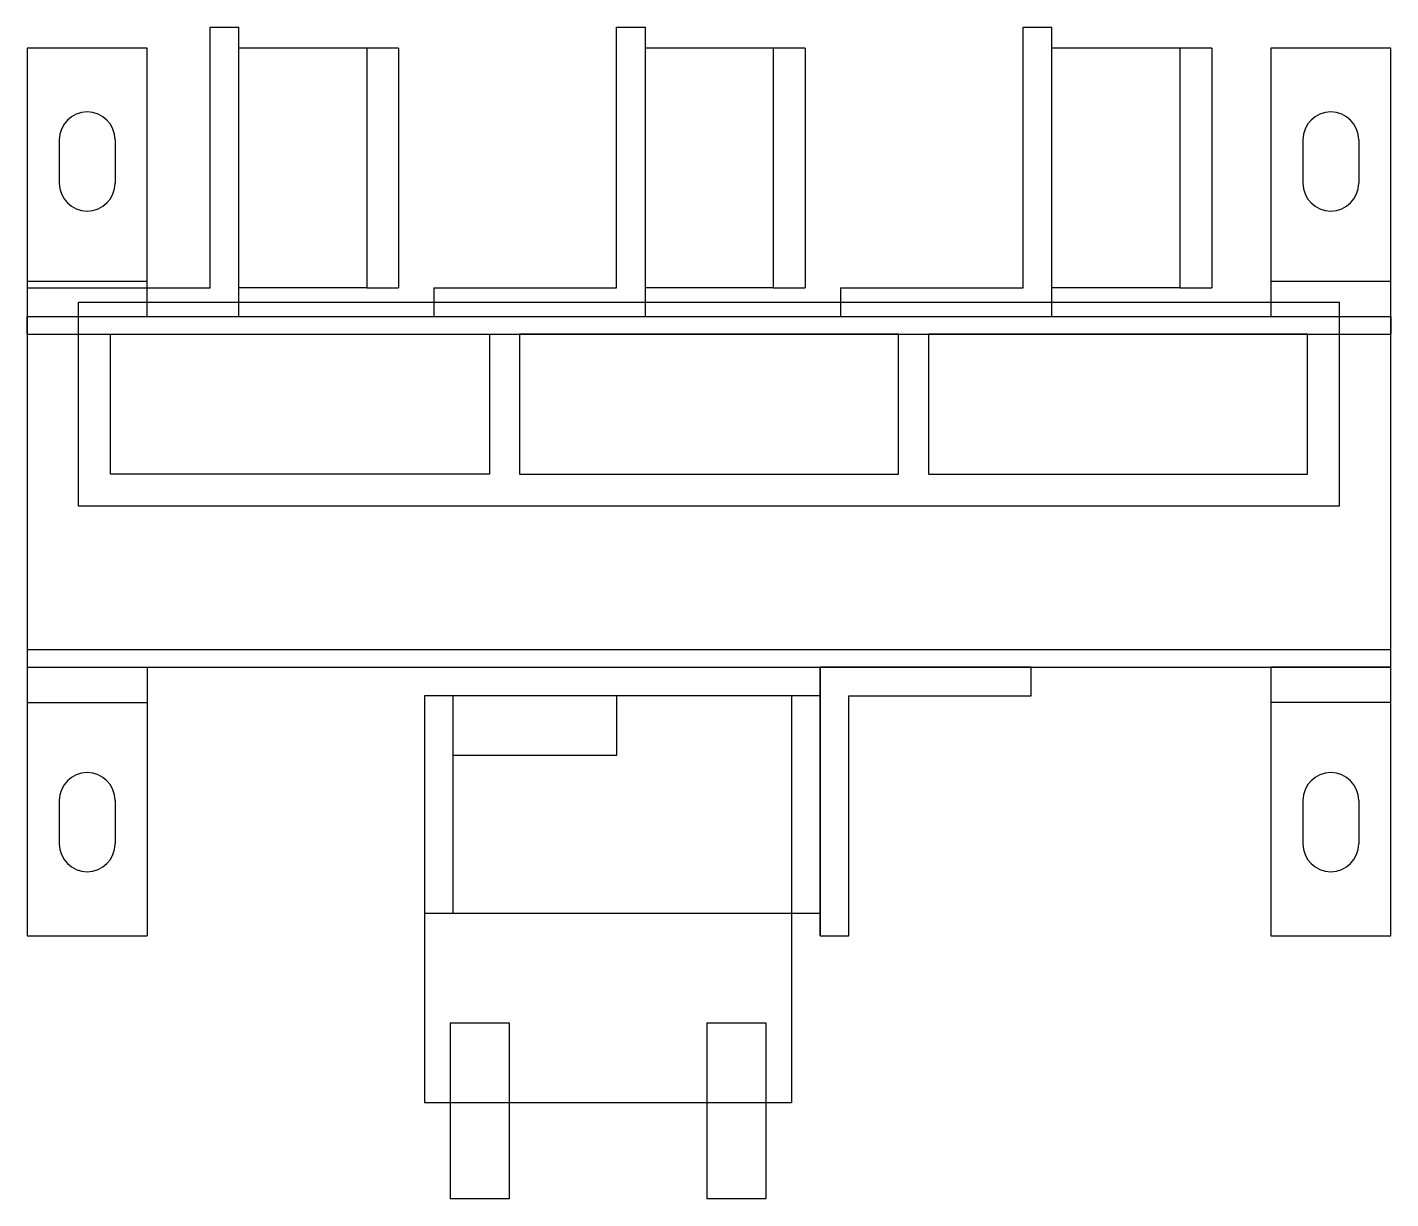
# Model space of a CAD drawing. Header units: inches. Extents: x 0 to 4.27, y -0.82 to 2.84.
import ezdxf

# ---------------------------------------------------------------- set-up
doc = ezdxf.new("R2010")
doc.units = ezdxf.units.IN
doc.header["$MEASUREMENT"] = 0
doc.linetypes.add('HIDDEN2', pattern=[4.7625, 3.175, -1.5875])
doc.layers.add('Mount Holes', color=7, linetype='Continuous', lineweight=25)
for name, color, linetype, lineweight, true_color in [('Plastics', 5, 'Continuous', 25, 0x0000ff), ('Playfield Cutout', 1, 'Continuous', 25, 0xff0000), ('Profile', 4, 'Continuous', 25, 0x00ffff), ('Profile ... Hidden Profile', 4, 'HIDDEN2', 25, 0x00ffff), ('Solder Lugs', 253, 'Continuous', 25, 0xa0a0a4), ('Switch', 9, 'Continuous', 25, 0xc0c0c0)]:
    doc.layers.add(name, color=color, linetype=linetype, lineweight=lineweight, true_color=true_color)

msp = doc.modelspace()

# ---------------------------------------------------------------- linework, layer by layer
at = {"layer": 'Mount Holes'}
for p, q in [((0.1, 2.4895), (0.1, 2.3545)), ((0.275, 2.4895), (0.275, 2.3545)), ((3.991, 2.4895), (3.991, 2.3545)), ((4.166, 2.4895), (4.166, 2.3545)), ((0.1, 0.4225), (0.1, 0.2875)), ((0.275, 0.4225), (0.275, 0.2875)), ((3.991, 0.4225), (3.991, 0.2875)), ((4.166, 0.4225), (4.166, 0.2875))]:
    msp.add_line(p, q, dxfattribs=at)
for centre, start, end in [((0.1875, 2.4895), 0, 180), ((4.0785, 2.4895), 0, 180), ((0.1875, 2.3545), 180, 0), ((4.0785, 2.3545), 180, 0), ((0.1875, 0.4225), 0, 180), ((4.0785, 0.4225), 0, 180), ((0.1875, 0.2875), 180, 0), ((4.0785, 0.2875), 180, 0)]:
    msp.add_arc(centre, 0.0875, start, end, dxfattribs=at)
at = {"layer": 'Plastics'}
for p, q in [((0.26, 1.882), (1.446, 1.882)), ((0.26, 1.444), (0.26, 1.882)), ((1.446, 1.882), (1.446, 1.444)), ((1.54, 1.882), (1.54, 1.444)), ((2.726, 1.882), (1.54, 1.882)), ((2.726, 1.444), (2.726, 1.882)), ((2.82, 1.882), (2.82, 1.444)), ((4.006, 1.882), (2.82, 1.882)), ((4.006, 1.444), (4.006, 1.882)), ((1.446, 1.444), (0.26, 1.444)), ((1.54, 1.444), (2.726, 1.444)), ((2.82, 1.444), (4.006, 1.444)), ((2.391, 0.75), (1.243, 0.75)), ((1.243, 0.75), (1.243, -0.523)), ((2.391, 0.75), (2.391, -0.523)), ((2.391, -0.523), (1.243, -0.523))]:
    msp.add_line(p, q, dxfattribs=at)
at = {"layer": 'Playfield Cutout'}
for p, q in [((0.16, 1.344), (0.16, 1.982)), ((0.16, 1.982), (4.106, 1.982)), ((4.106, 1.344), (4.106, 1.982)), ((4.106, 1.344), (0.16, 1.344))]:
    msp.add_line(p, q, dxfattribs=at)
at = {"layer": 'Profile'}
for p, q in [((0.572, 2.027), (0.572, 2.842)), ((0.572, 2.842), (0.662, 2.842)), ((0.662, 1.937), (0.662, 2.842)), ((1.844, 2.027), (1.844, 2.842)), ((1.844, 2.842), (1.934, 2.842)), ((1.934, 1.937), (1.934, 2.842)), ((3.116, 2.027), (3.116, 2.842)), ((3.116, 2.842), (3.206, 2.842)), ((3.206, 1.937), (3.206, 2.842)), ((0.375, 2.777), (0, 2.777)), ((0, 2.777), (0, 0)), ((0.375, 1.937), (0.375, 2.777)), ((1.162, 2.777), (1.062, 2.777)), ((1.062, 2.777), (1.062, 2.027)), ((1.162, 2.777), (1.162, 2.027)), ((2.434, 2.777), (2.334, 2.777)), ((2.334, 2.777), (2.334, 2.027)), ((2.434, 2.777), (2.434, 2.027)), ((3.706, 2.777), (3.606, 2.777)), ((3.606, 2.777), (3.606, 2.027)), ((3.706, 2.777), (3.706, 2.027)), ((4.266, 2.777), (3.891, 2.777)), ((3.891, 2.777), (3.891, 1.937)), ((4.266, 0), (4.266, 2.777)), ((0, 2.027), (0, 1.937)), ((0, 2.027), (0.572, 2.027)), ((1.062, 2.027), (1.162, 2.027)), ((1.272, 2.027), (1.272, 1.937)), ((1.272, 2.027), (1.844, 2.027)), ((2.334, 2.027), (2.434, 2.027)), ((2.544, 2.027), (2.544, 1.937)), ((2.544, 2.027), (3.116, 2.027)), ((3.606, 2.027), (3.706, 2.027)), ((0, 1.937), (0.375, 1.937)), ((0, 1.882), (0, 1.937)), ((0, 1.937), (4.266, 1.937)), ((0, 1.937), (0.662, 1.937)), ((1.272, 1.937), (1.934, 1.937)), ((2.544, 1.937), (3.206, 1.937)), ((3.891, 1.937), (4.266, 1.937)), ((4.266, 1.937), (4.266, 1.882)), ((0, 1.882), (4.266, 1.882)), ((0, 0.895), (4.266, 0.895)), ((0, 0.895), (0, 0.84)), ((4.266, 0.84), (4.266, 0.895)), ((0, 0.84), (0.375, 0.84)), ((0, 0.84), (4.266, 0.84)), ((0.375, 0.84), (0.375, 0)), ((3.141, 0.84), (2.481, 0.84)), ((2.481, 0.84), (2.481, 0)), ((2.481, 0), (2.481, 0.84)), ((3.141, 0.75), (3.141, 0.84)), ((4.266, 0.84), (3.891, 0.84)), ((3.891, 0.84), (3.891, 0)), ((1.333, 0.75), (1.243, 0.75)), ((1.243, 0.75), (1.243, 0.07)), ((1.333, 0.565), (1.333, 0.75)), ((2.481, 0.75), (1.845, 0.75)), ((1.845, 0.565), (1.845, 0.75)), ((2.571, 0), (2.571, 0.75)), ((2.571, 0.75), (3.141, 0.75)), ((1.333, 0.565), (1.845, 0.565)), ((1.243, 0.07), (2.481, 0.07)), ((0, 0), (0.375, 0)), ((2.481, 0), (2.571, 0)), ((3.891, 0), (4.266, 0))]:
    msp.add_line(p, q, dxfattribs=at)
at = {"layer": 'Profile ... Hidden Profile'}
for p, q in [((0.375, 2.047), (0, 2.047)), ((4.266, 2.047), (3.891, 2.047)), ((0, 0.73), (0.375, 0.73)), ((2.391, 0.75), (2.391, 0.07)), ((4.266, 0.73), (3.891, 0.73)), ((1.333, 0.07), (1.333, 0.565))]:
    msp.add_line(p, q, dxfattribs=at)
at = {"layer": 'Solder Lugs'}
for p, q in [((1.323, -0.273), (1.323, -0.823)), ((1.323, -0.273), (1.508, -0.273)), ((1.508, -0.273), (1.508, -0.823)), ((2.126, -0.273), (2.126, -0.823)), ((2.126, -0.273), (2.311, -0.273)), ((2.311, -0.273), (2.311, -0.823)), ((1.508, -0.823), (1.323, -0.823)), ((2.311, -0.823), (2.126, -0.823))]:
    msp.add_line(p, q, dxfattribs=at)
at = {"layer": 'Switch'}
for p, q in [((1.062, 2.777), (0.662, 2.777)), ((0.662, 2.027), (0.662, 2.777)), ((1.062, 2.777), (1.062, 2.027)), ((2.334, 2.777), (1.934, 2.777)), ((1.934, 2.027), (1.934, 2.777)), ((2.334, 2.777), (2.334, 2.027)), ((3.606, 2.777), (3.206, 2.777)), ((3.206, 2.027), (3.206, 2.777)), ((3.606, 2.777), (3.606, 2.027)), ((1.062, 2.027), (0.662, 2.027)), ((2.334, 2.027), (1.934, 2.027)), ((3.606, 2.027), (3.206, 2.027))]:
    msp.add_line(p, q, dxfattribs=at)

doc.saveas('drawing.dxf')
